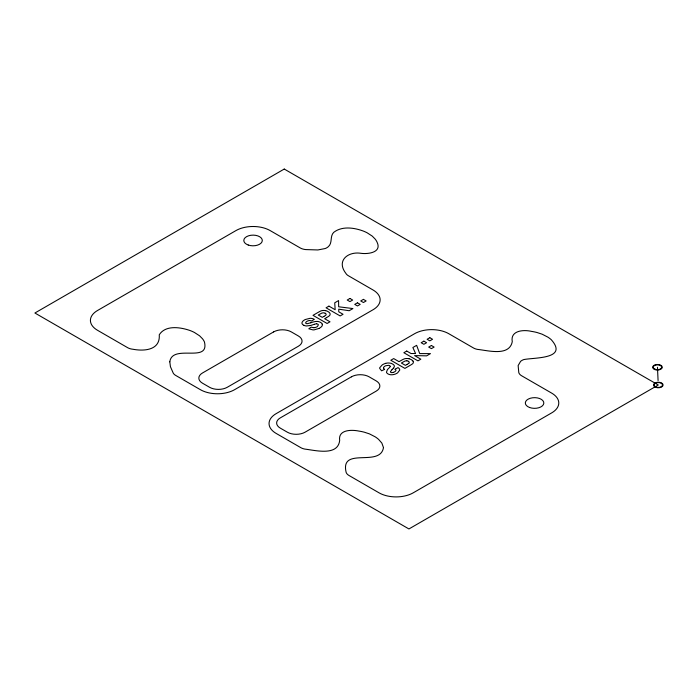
<?xml version="1.0" encoding="UTF-8"?>
<svg xmlns="http://www.w3.org/2000/svg" width="698" height="698" viewBox="0 0 698 698"><rect width="100%" height="100%" fill="white"/><g stroke="black" fill="none" stroke-linecap="round" stroke-linejoin="round"><path stroke-width="1.05" d="M390.208 366.467L389.929 367.008A8.751 5.052 0 0 1 389.754 367.227L389.091 367.933A29.517 17.04 0 0 1 388.175 368.841A16.342 9.432 0 0 0 387.434 369.608L386.474 372.165A5.191 2.993 0 0 0 387.599 373.648A5.034 2.905 0 0 0 390.618 374.73A5.881 3.394 0 0 0 393.567 374.556L394.989 374.18A11.334 6.544 0 0 0 397.616 372.854L399.745 370.08A5.811 3.359 0 0 0 398.654 368.064L397.982 367.628L395.094 369.198M393.332 368.291L394.038 367.279A5.689 3.281 0 0 0 394.3 365.892L394.213 365.56A6.43 3.717 0 0 0 392.363 363.911L391.718 363.579A4.712 2.722 0 0 0 389.807 363.1L389.58 363.082A5.898 3.411 0 0 0 385.732 363.344M392.032 369.652L390.452 371.676A1.422 0.82 0 0 0 392.11 372.627L393.34 372.383M408.749 363.335L407.178 364.347M323.863 316.447L322.293 317.354L318.262 315.034L321.761 313.114A4.607 2.661 0 0 1 323.287 312.844L323.514 312.809A3.089 1.78 0 0 1 325.172 313.254M326.49 317.66L324.657 318.724L329.997 321.804L327.109 323.479L313.009 315.339L318.489 312.181A35.38 20.425 0 0 1 320.74 311.011L321.15 310.837A5.854 3.385 0 0 1 324.57 310.462L325.713 310.662M407.004 364.443L405.425 365.359L401.394 363.03L402.973 362.122A17.965 10.374 0 0 1 405.041 361.067L405.337 360.962A2.652 1.536 0 0 1 406.917 360.849M319.073 328.409L314.056 329.892A6.212 3.586 0 0 1 312.783 329.857L308.804 328.784L311.256 327.065A5.977 3.455 0 0 0 313.891 327.685M384.589 369.399L381.605 370.812L379.747 368.518A6.212 3.586 0 0 1 379.677 367.785L382.251 364.888A14.239 8.219 0 0 1 384.615 363.702L385.732 363.335M310.819 322.764L307.321 323.68A1.422 0.82 0 0 1 305.672 322.72L306.09 322.014A6.099 3.525 0 0 1 308.219 320.775L309.24 320.539A3.385 1.954 0 0 1 311.578 321.019L314.318 319.326L313.559 318.951A5.811 3.359 0 0 0 310.078 318.314L305.262 319.527A11.334 6.544 0 0 0 302.967 321.054L302.339 321.883A5.881 3.394 0 0 0 302.042 323.575A5.034 2.905 0 0 0 303.927 325.312M314.597 324.221L315.025 324.081A8.751 5.052 0 0 1 315.4 323.977L316.43 323.82M314.309 324.3L313.803 324.457A29.517 17.04 0 0 0 312.224 324.989A16.342 9.432 0 0 1 310.898 325.416L306.466 325.975A5.191 2.993 0 0 1 303.9 325.32M313.899 327.659L314.231 327.667A3.333 1.928 0 0 0 315.287 327.51L316.622 326.996A8.245 4.764 0 0 0 317.538 326.437L318.358 324.823A2.286 1.317 0 0 0 317.747 324.125A2.05 1.187 0 0 0 316.683 323.837M409.054 358.746L408.749 358.685A6.02 3.473 0 0 0 406.114 358.545A4.703 2.713 0 0 0 403.924 359.025A29.237 16.883 0 0 0 400.888 360.613L399.029 361.669L393.689 358.58L390.801 360.247L404.901 368.387L410.363 365.22A35.38 20.425 0 0 0 412.387 363.928L412.693 363.684A5.854 3.385 0 0 0 413.347 361.712L412.989 361.058M322.206 324.186L322.162 324.055A4.712 2.722 0 0 0 321.35 322.947L320.783 322.563A6.43 3.717 0 0 0 317.93 321.473L317.337 321.455A5.689 3.281 0 0 0 314.929 321.595L313.175 322.014A33.94 19.596 0 0 0 310.819 322.773M383.551 367.872L383.534 367.68A3.333 1.928 0 0 1 383.813 367.078L384.711 366.302A8.245 4.764 0 0 1 385.68 365.769L388.611 365.324A2.286 1.317 0 0 1 389.667 365.656A2.05 1.187 0 0 1 390.173 366.267M657.464 367.253L658.083 380.593M322.223 324.177A5.898 3.411 0 0 1 321.743 326.402L321.124 327.039A14.239 8.219 0 0 1 319.065 328.409M325.687 310.697A7.503 4.328 0 0 1 329.657 312.948L329.822 313.114A6.02 3.473 0 0 1 330.058 314.632A4.703 2.713 0 0 1 329.22 315.897A29.237 16.883 0 0 1 326.481 317.651M323.855 316.438A17.965 10.374 0 0 0 325.696 315.26L325.879 315.086A2.652 1.536 0 0 0 326.062 314.17A2.766 1.597 0 0 0 325.163 313.262M406.925 360.831A2.766 1.597 0 0 1 408.487 361.372M408.505 361.363A3.089 1.78 0 0 1 409.281 362.323L409.246 362.454A4.607 2.661 0 0 1 408.81 363.353M409.037 358.772A7.503 4.328 0 0 1 412.937 361.067M384.615 369.382A5.977 3.455 0 0 1 383.516 367.881M395.059 369.216A3.385 1.954 0 0 1 395.949 370.559L395.487 371.153A6.099 3.525 0 0 1 393.332 372.374M393.34 368.3A33.94 19.596 0 0 1 392.023 369.652M169.806 361.817L170.434 366.694L173.209 373.055A10.304 5.95 0 0 0 175.73 375.445L200.378 389.676A24.203 13.977 0 0 0 234.607 389.676L373.046 309.746A24.203 13.977 0 0 0 373.046 289.984L348.407 275.754A10.304 5.95 0 0 1 345.876 273.363C335.991 260.633 348.162 251.219 360.91 253.304C367.942 254.316 382.042 252.571 377.095 242.223A33.932 19.588 0 0 0 375.158 239.065L372.261 236.116L367.131 232.792A35.834 20.687 0 0 0 362.646 230.811C353.52 227.574 341.941 226.012 333.757 232.329C329.674 236.142 332.763 243.052 328.269 246.717A10.985 6.343 0 0 1 325.181 248.54L317.887 249.954L305.733 249.579A10.304 5.95 0 0 1 300.192 247.921L270.17 230.593A24.203 13.977 0 0 0 235.941 230.593L97.502 310.514A24.203 13.977 0 0 0 97.502 330.276L127.525 347.613A10.304 5.95 0 0 0 133.056 349.27C144.896 351.487 160.409 349.873 159.266 334.778C165.531 324.832 180.477 327.205 189.978 330.503A35.834 20.687 0 0 1 194.454 332.484L199.584 335.808L202.49 338.757A33.932 19.588 0 0 1 204.427 341.915C209.723 363.658 172.345 343.486 169.806 361.817M383.472 447.566C380.244 467.782 340.031 446.205 346.121 472.284A10.304 5.95 0 0 0 348.991 475.478L379.014 492.814A24.203 13.977 0 0 0 413.242 492.814L551.69 412.884A24.203 13.977 0 0 0 551.69 393.122L521.659 375.786A10.304 5.95 0 0 1 518.788 372.592L518.143 365.569L520.595 361.363A10.985 6.343 0 0 1 523.753 359.583C534.127 357.428 568.608 359.243 551.298 339.734A35.834 20.687 0 0 0 547.878 337.143L542.119 334.185L537.015 332.51A33.932 19.588 0 0 0 531.536 331.393C523.692 329.491 510.107 330.407 512.271 341.697C509.252 356.652 488.007 350.44 477.598 349.41A10.304 5.95 0 0 1 473.453 347.953L448.805 333.723A24.203 13.977 0 0 0 414.577 333.723L276.138 413.652A24.203 13.977 0 0 0 276.138 433.414L300.786 447.645A10.304 5.95 0 0 0 304.93 449.102C315.374 450.332 337.919 456.37 339.673 440.429C337.972 429.567 351.583 429.558 358.868 431.076A33.932 19.588 0 0 1 364.339 432.202L369.443 433.877L375.201 436.835A35.834 20.687 0 0 1 378.63 439.417L381.85 443.09L383.472 447.566M284.252 169.047L34.9 313.009L408.932 528.953L658.284 384.991L284.252 169.047M273.616 331.916L202.499 372.976A12.529 7.233 0 0 0 202.499 383.202L209.557 387.277A12.529 7.233 0 0 0 227.269 387.277L298.395 346.217A12.529 7.233 0 0 0 298.395 335.991L291.336 331.916A12.529 7.233 0 0 0 273.616 331.916M328.941 306.134L326.053 307.801L340.153 315.941L343.041 314.274L338.748 311.797L338.748 309.17L349.175 310.732L352.935 308.56L338.661 306.788L338.574 300.576L334.726 302.801L335.162 309.729L328.941 306.134M349.934 298.465L347.22 300.035L349.934 301.597L352.656 300.035L349.934 298.465M357.463 302.81L354.75 304.38L357.463 305.942L360.185 304.38L357.463 302.81M363.422 299.372L360.709 300.943L363.422 302.513L366.136 300.943L363.422 299.372M351.417 376.824L280.291 417.893A12.529 7.233 0 0 0 280.291 428.118L287.349 432.193A12.529 7.233 0 0 0 305.061 432.193L376.187 391.133A12.529 7.233 0 0 0 376.187 380.899L369.129 376.824A12.529 7.233 0 0 0 351.417 376.824M406.742 351.05L403.845 352.717L417.945 360.857L420.833 359.191L414.621 355.596L426.618 355.849L430.465 353.624L419.699 353.581L416.636 345.336L412.867 347.508L415.58 353.528L411.026 353.528L406.742 351.05M423.878 341.156L421.164 342.718L423.878 344.289L426.591 342.718L423.878 341.156M429.828 337.719L427.115 339.28L429.828 340.851L432.551 339.28L429.828 337.719M431.408 345.501L428.694 347.072L431.408 348.634L434.121 347.072L431.408 345.501M655.047 369.661A4.816 2.783 0 0 0 662.28 367.253A4.816 2.783 0 0 0 655.047 364.845A4.816 2.783 0 0 0 655.047 369.661M655.09 369.268A4.223 2.434 0 0 0 661.669 367.427A4.223 2.434 0 0 0 655.614 365.063A4.223 2.434 0 0 0 655.09 369.268M655.876 387.399A4.816 2.783 0 0 0 663.1 384.991A4.816 2.783 0 0 0 655.876 382.583A4.816 2.783 0 0 0 655.876 387.399M656.172 387.102A4.223 2.434 0 0 0 662.498 384.991A4.223 2.434 0 0 0 656.172 382.879A4.223 2.434 0 0 0 656.172 387.102M248.252 245.033A9.248 5.34 0 0 0 262.3 240.592A9.248 5.34 0 0 0 248.61 235.784A9.248 5.34 0 0 0 248.252 245.033M529.564 407.492A9.248 5.34 0 0 0 543.812 403.261A9.248 5.34 0 0 0 530.34 398.253A9.248 5.34 0 0 0 529.564 407.492"/></g></svg>
